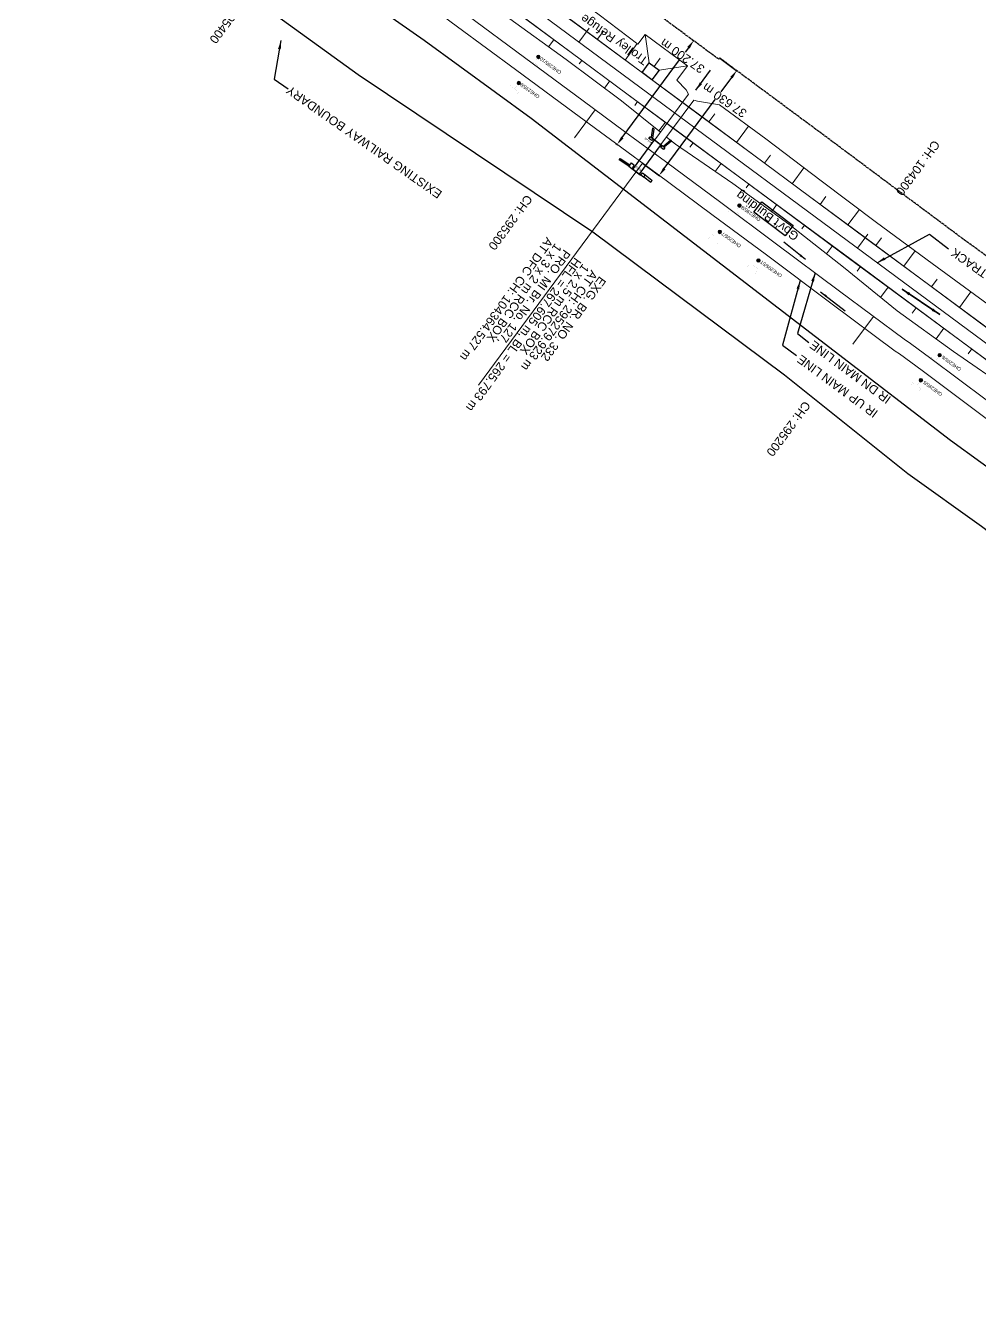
# Model space of a CAD drawing. Header units: metres. Extents: x 644418 to 1306172, y 3366650 to 6747308.
# Drawn here: x 648413.1 to 648688.4, y 3376660.2 to 3377028.2 of the extents above; entities that cross this region are included whole.
import ezdxf
from ezdxf.enums import TextEntityAlignment as Align

# ---------------------------------------------------------------- set-up
doc = ezdxf.new("R2010")
doc.units = ezdxf.units.M
doc.header["$MEASUREMENT"] = 0
doc.linetypes.add('CENTER', pattern=[2, 1.25, -0.25, 0.25, -0.25])
doc.layers.get('Defpoints').update_dxf_attribs({"lineweight": 0})
for name, color, linetype, lineweight in [('BRIDGE DETAILS PLAN', 7, 'Continuous', 0), ('CANAL BOTTOM', 5, 'Continuous', 0), ('Existing Chainage', 7, 'Continuous', 0), ('Existing IR Track', 143, 'Continuous', 0), ('Existing Railway Boundary', 7, 'CENTER', 0), ('flow direction', 7, 'Continuous', 0), ('OHE MAST', 8, 'Continuous', 0), ('OHE MAST TEXT', 8, 'Continuous', 0), ('Proposed Chainage', 10, 'Continuous', 0), ('PROPOSED DFC TRACK', 1, 'Continuous', 0), ('PROPOSED DFCC TOE LINE', 239, 'Continuous', 0), ('PROPOSED DFCC TOE SLOPES', 239, 'Continuous', 0), ('PROPOSED DFCC TRACK', 1, 'Continuous', 0)]:
    doc.layers.add(name, color=color, linetype=linetype, lineweight=lineweight)
for name, color, linetype in [('BRIDGE_PARAPET', 7, 'Continuous'), ('CULVERT_PARAPET', 7, 'Continuous'), ('DFCC Boundary', 6, 'CENTER'), ('GOVT_BUILDING', 251, 'Continuous'), ('PROPOSED DFCC FORMATION LINE', 187, 'Continuous'), ('RETAINING_WALL', 142, 'Continuous'), ('SFL_SOFFIT_LVL', 251, 'Continuous'), ('TOPO_TEXT', 251, 'Continuous'), ('Trolley Refuse', 10, 'Continuous'), ('WATER_LOGGED_AREA', 5, 'Continuous'), ('WING_WALL', 7, 'Continuous')]:
    doc.layers.add(name, color=color, linetype=linetype)
doc.styles.get("Standard").update_dxf_attribs({"font": 'arial.ttf'})
doc.styles.add('Style-Arial', font='arial.ttf')
doc.dimstyles.new('DIM', dxfattribs={"dimtxt": 2.5, "dimasz": 2.5, "dimexe": 0.18, "dimexo": 0.0625, "dimgap": 0.09, "dimtad": 0, "dimtih": 1, "dimtoh": 1, "dimdec": 3, "dimzin": 0, "dimdsep": 46, "dimtxsty": 'Standard', "dimcen": 0.09, "dimadec": 0, "dimazin": 0, "dimtfac": 1, "dimtdec": 3, "dimtofl": 0, "dimtmove": 0, "dimatfit": 3, "dimfxl": 1, "dimtolj": 1, "dimtzin": 0, "dimarcsym": 0})
doc.dimstyles.new('ISO-25', dxfattribs={"dimtxt": 2.5, "dimasz": 2.5, "dimexe": 1.25, "dimexo": 0.625, "dimtad": 1, "dimtxsty": 'Standard', "dimcen": 2.5, "dimadec": 0, "dimazin": 0, "dimtfac": 1, "dimtmove": 0, "dimatfit": 3, "dimfxl": 1, "dimarcsym": 0})

# ---------------------------------------------------------------- blocks, each defined once
blk = doc.blocks.new('OHE MAST')
h = blk.add_hatch(color=256)
edge = h.paths.add_edge_path()
edge.add_arc((0, 0), 0.514, 0, 360)
at = {"const_width": 0.01, "flags": 128}
for points in [[(1.5, 3.5), (1.5, 2), (-1.5, 2), (-1.5, 3.5)], [(0, 2), (0, 0)]]:
    blk.add_lwpolyline(points, dxfattribs=at)
blk.add_circle((0, 0), 0.514)
blk = doc.blocks.new('*D1909')
at = {"layer": 'Defpoints', "color": 0, "linetype": 'Continuous', "ltscale": 0.5, "transparency": 16777216}
for p in [(648613.39, 3377018.77), (648591.02, 3376988.51), (648595.91, 3376984.89)]:
    blk.add_point(p, dxfattribs=at)
at = {"layer": 'DFCC Boundary', "color": 0, "linetype": 'Continuous', "lineweight": -2, "ltscale": 0.5, "transparency": 16777216}
for p, q in [((648613.44, 3377018.73), (648618.43, 3377015.04)), ((648616.8, 3377013.14), (648613.74, 3377009.01)), ((648597.4, 3376986.9), (648612.12, 3377006.81)), ((648591.07, 3376988.48), (648596.06, 3376984.78))]:
    blk.add_line(p, q, dxfattribs=at)
at = {"layer": 'DFCC Boundary', "color": 0, "linetype": 'Continuous', "ltscale": 0.5, "transparency": 16777216}
for points in [[(648616.46, 3377013.39), (648617.13, 3377012.89), (648618.28, 3377015.15)], [(648597.07, 3376987.15), (648597.74, 3376986.65), (648595.91, 3376984.89)]]:
    blk.add_solid(points, dxfattribs=at)
at = {"layer": 'DFCC Boundary', "color": 0, "linetype": 'Continuous', "ltscale": 0.5, "transparency": 16777216, "insert": (648614.8, 3377006.59), "char_height": 2.5, "attachment_point": 5, "rotation": 145}
blk.add_mtext('\\A1;37.630 m', dxfattribs=at)
blk = doc.blocks.new('*D1915')
at = {"layer": 'Defpoints', "color": 0, "linetype": 'Continuous', "ltscale": 0.5, "transparency": 16777216}
for p in [(648605.39, 3377024.13), (648605.86, 3377023.78), (648583.32, 3376994.19)]:
    blk.add_point(p, dxfattribs=at)
at = {"layer": 'DFCC Boundary', "color": 0, "linetype": 'Continuous', "lineweight": -2, "ltscale": 0.5, "transparency": 16777216}
for p, q in [((648605.44, 3377024.09), (648606.01, 3377023.68)), ((648604.38, 3377021.77), (648603.44, 3377020.49)), ((648585.27, 3376995.85), (648601.82, 3377018.29)), ((648583.37, 3376994.15), (648583.94, 3376993.73))]:
    blk.add_line(p, q, dxfattribs=at)
at = {"layer": 'DFCC Boundary', "color": 0, "linetype": 'Continuous', "ltscale": 0.5, "transparency": 16777216}
for points in [[(648604.05, 3377022.02), (648604.72, 3377021.52), (648605.86, 3377023.78)], [(648584.94, 3376996.1), (648585.61, 3376995.6), (648583.79, 3376993.84)]]:
    blk.add_solid(points, dxfattribs=at)
at = {"layer": 'DFCC Boundary', "color": 0, "linetype": 'Continuous', "ltscale": 0.5, "transparency": 16777216, "insert": (648602.63, 3377019.39), "char_height": 2.5, "attachment_point": 5, "rotation": 145}
blk.add_mtext('\\A1;37.200 m', dxfattribs=at)

msp = doc.modelspace()

# ---------------------------------------------------------------- linework, layer by layer
at = {"layer": 'BRIDGE DETAILS PLAN', "color": 7, "linetype": 'Continuous', "lineweight": 0, "flags": 128}
msp.add_lwpolyline([(648591.0774, 3376988.468), (648543.8041, 3376924.3409)], dxfattribs=at)
at = {"layer": 'CULVERT_PARAPET', "linetype": 'Continuous'}
for points in [[(648596.661, 3376993.468, 268.688), (648594.263, 3376995.32, 268.721), (648594.318, 3376995.442, 268.722), (648596.7161, 3376993.5899, 268.722)], [(648588.07, 3376986.761, 268.757), (648588.163, 3376986.91, 268.765), (648590.527, 3376985.108, 268.761), (648590.4339, 3376984.9588, 268.761)]]:
    msp.add_polyline3d(points, close=True, dxfattribs=at)
at = {"layer": 'DFCC Boundary', "ltscale": 0.5, "flags": 128}
msp.add_lwpolyline([(655695.597, 3371812.1897), (655640.8822, 3371912.823), (655580.0449, 3371996.7158), (655509.7792, 3372062.0857), (655426.9534, 3372113.9756), (655342.6069, 3372167.9462), (655257.8854, 3372221.2222), (655173.2688, 3372275.363), (655087.3459, 3372327.2788), (655002.8598, 3372380.6107), (654914.5097, 3372429.9473), (654741.1355, 3372529.4419), (654650.033, 3372576.4159), (654568.6995, 3372626.155), (654571.9877, 3372630.6369), (654391.4686, 3372756.327), (654377.1337, 3372736.8494), (654004.4289, 3373016.6995), (654007.7887, 3373020.6424), (653690.5739, 3373253.6486), (653690.5425, 3373253.6059), (653433.8132, 3373453.1485), (653440.7668, 3373462.5592), (653208.8394, 3373636.5534), (653216.1698, 3373646.5105), (653142.1983, 3373700.8896), (653053.6963, 3373771.1122), (652994.4341, 3373810.5255), (652929.3691, 3373859.5713), (652860.9168, 3373902.1103), (652749.6028, 3373984.4705), (652631.2396, 3374070.7175), (652636.2281, 3374078.1704), (652537.912, 3374145.7283), (652392.904, 3374241.2711), (652388.7719, 3374235.6812), (652308.569, 3374304.8076), (652315.9256, 3374314.7669), (652103.9815, 3374448.7876), (652083.1937, 3374464.1943), (652072.7494, 3374471.9329), (652052.3219, 3374487.0684), (652038.1897, 3374497.5387), (652024.0173, 3374508.0388), (652009.8347, 3374518.5254), (651995.6683, 3374529), (651981.7515, 3374539.2836), (651967.8828, 3374549.5317), (651954.6903, 3374559.2866), (651941.4997, 3374569.04), (651923.9377, 3374582.0168), (651906.3215, 3374595.0337), (651892.0868, 3374605.5547), (651877.7985, 3374616.1153), (651861.6288, 3374628.0564), (651845.5071, 3374639.9619), (651829.5757, 3374651.7544), (651824.7911, 3374655.296), (651813.6747, 3374663.5244), (651797.4592, 3374675.4968), (651792.6217, 3374679.0685), (651809.3453, 3374701.6999), (651798.0335, 3374710.0518), (651782.3495, 3374721.6444), (651766.6655, 3374733.2369), (651750.5163, 3374745.1875), (651734.3118, 3374757.179), (651717.3274, 3374769.6994), (651700.4625, 3374782.1317), (651684.6001, 3374793.8578), (651668.5938, 3374805.6902), (651652.6806, 3374817.4203), (651636.8173, 3374829.1137), (651620.9269, 3374840.8662), (651604.9647, 3374852.6718), (651588.7459, 3374864.6312), (651572.5882, 3374876.5455), (651556.6943, 3374888.2868), (651540.8409, 3374899.9983), (651524.5553, 3374912.0488), (651508.2568, 3374924.109), (651492.7938, 3374935.5157), (651477.3997, 3374946.8715), (651461.3291, 3374958.7436), (651445.2311, 3374970.6359), (651429.3555, 3374982.3615), (651413.4375, 3374994.1184), (651396.6322, 3375006.522), (651379.7761, 3375018.963), (651363.6644, 3375030.8565), (651352.7728, 3375038.8965), (651331.6522, 3375054.4784), (651315.7738, 3375066.1947), (651299.7306, 3375078.0412), (651283.6239, 3375089.9346), (651273.9044, 3375097.1057), (651264.2377, 3375104.2378), (651243.4187, 3375119.6324), (651222.5077, 3375135.095), (651201.5462, 3375150.5784), (651180.4926, 3375166.1298), (651161.7365, 3375179.9701), (651143.0969, 3375193.7244), (651126.6442, 3375205.9373), (651110.0563, 3375218.2505), (651088.7204, 3375233.9244), (651067.5473, 3375249.4788), (651049.4448, 3375262.8672), (651031.0656, 3375276.4601), (651013.3004, 3375289.5618), (650995.6557, 3375302.5748), (650975.556, 3375317.4171), (650955.4878, 3375332.2363), (650948.8014, 3375337.1771), (650951.4372, 3375340.7501), (650937.0874, 3375351.3535), (650916.0918, 3375366.8677), (650897.9224, 3375380.2929), (650879.805, 3375393.6796), (650866.8386, 3375403.2309), (650853.9116, 3375412.7532), (650835.5886, 3375426.289), (650817.2946, 3375439.8035), (650797.968, 3375454.1206), (650778.7222, 3375468.3781), (650760.7655, 3375481.6337), (650742.8011, 3375494.8949), (650723.0807, 3375509.4255), (650703.3693, 3375523.9495), (650688.6613, 3375534.8372), (650673.8463, 3375545.804), (650653.7938, 3375560.6295), (650633.6894, 3375575.4932), (650612.6421, 3375591.0542), (650592.0153, 3375606.3042), (650570.0328, 3375622.5591), (650548.5001, 3375638.4814), (650530.5234, 3375651.793), (650512.3606, 3375665.2423), (650494.7465, 3375678.2665), (650476.9008, 3375691.462), (650459.2976, 3375704.4721), (650441.3132, 3375717.7633), (650427.1261, 3375728.1319), (650413.8099, 3375737.864), (650402.677, 3375746.2697), (650389.8486, 3375755.6668), (650377.7322, 3375764.5425), (650360.7275, 3375777.1141), (650343.7744, 3375789.6482), (650325.0342, 3375803.5254), (650306.3109, 3375817.39), (650287.6225, 3375831.2124), (650268.717, 3375845.1957), (650250.337, 3375858.8009), (650231.8256, 3375872.5033), (650215.4559, 3375884.6355), (650199.261, 3375896.6381), (650189.9351, 3375903.5429), (650184.6476, 3375907.4517), (650170.3331, 3375918.0338), (650153.2211, 3375930.7288), (650135.9365, 3375943.5518), (650119.2313, 3375955.9159), (650102.3769, 3375968.3905), (650085.2738, 3375981.0461), (650068.2078, 3375993.6742), (650052.7787, 3376005.1011), (650037.4384, 3376016.4621), (650022.1728, 3376027.766), (650006.9632, 3376039.0283), (649974.7512, 3376062.8762), (649961.4537, 3376072.7117), (649948.2091, 3376082.508), (649944.476, 3376085.2722), (649918.728, 3376050.5341), (649909.4316, 3376057.4177), (649896.4092, 3376067.0604), (649893.7832, 3376069.0128), (649891.1645, 3376070.9437), (649888.4639, 3376072.9569), (649875.744, 3376082.3694), (649867.5551, 3376088.4016), (649853.4118, 3376098.8745), (649839.2513, 3376109.3603), (649829.0749, 3376116.9005), (649827.2194, 3376118.2675), (649818.0867, 3376125.0366), (649808.8566, 3376131.8779), (649793.2502, 3376143.4201), (649777.6288, 3376154.9733), (649763.6321, 3376165.3144), (649749.5741, 3376175.7007), (649733.9228, 3376187.2754), (649718.3343, 3376198.8036), (649705.3241, 3376208.4391), (649692.3703, 3376218.0327), (649678.0208, 3376228.6769), (649663.5747, 3376239.3366), (649646.4625, 3376252.0623), (649634.6272, 3376260.744), (649624.9192, 3376267.9946), (649615.0208, 3376275.3876), (649599.9831, 3376286.4834), (649588.9857, 3376294.598), (649590.032, 3376296.0132), (649586.1685, 3376298.8639), (649569.3593, 3376311.3207), (649552.641, 3376323.7102), (649537.2353, 3376335.0739), (649521.9792, 3376346.327), (649506.2408, 3376358.0035), (649490.3575, 3376369.7875), (649475.7578, 3376380.5673), (649461.1933, 3376391.3211), (649445.4753, 3376402.9572), (649429.8494, 3376414.5253), (649414.4906, 3376425.9209), (649378.3483, 3376452.6365), (649368.4603, 3376459.9984), (649352.6509, 3376471.6682), (649336.6992, 3376483.4434), (649322.3941, 3376494.1037), (649307.6557, 3376505.0862), (649290.8736, 3376517.4208), (649273.972, 3376529.8435), (649258.1992, 3376541.4854), (649242.2966, 3376553.2232), (649226.5432, 3376564.8634), (649210.8826, 3376576.435), (649195.2207, 3376588.0769), (649179.5326, 3376599.7383), (649164.9134, 3376610.5118), (649150.5177, 3376621.1205), (649135.415, 3376632.3287), (649120.2337, 3376643.5954), (649107.8929, 3376652.6743), (649095.5927, 3376661.7234), (649079.5687, 3376673.5769), (649063.4846, 3376685.4748), (649046.5651, 3376697.9756), (649029.6506, 3376710.4727), (649013.3465, 3376722.5351), (648996.9805, 3376734.6431), (648980.3936, 3376746.8979), (648963.6626, 3376759.259), (648946.7453, 3376771.7643), (648929.6945, 3376784.3682), (648913.5118, 3376796.3614), (648897.2206, 3376808.435), (648876.2496, 3376823.9678), (648855.1325, 3376839.6089), (648839.3985, 3376851.2044), (648823.6596, 3376862.8037), (648806.187, 3376875.7235), (648788.7814, 3376888.5937), (648772.4766, 3376900.6763), (648756.1277, 3376912.7915), (648748.6058, 3376918.3049), (648733.321, 3376929.6306), (648718.1841, 3376940.8501), (648694.1574, 3376958.9078), (648686.9154, 3376964.1595), (648685.9321, 3376964.8321), (648667.95, 3376978.2197), (648649.3198, 3376992.1471), (648633.5557, 3377003.8368), (648617.684, 3377015.6038), (648613.3865, 3377018.7718), (648613.1308, 3377018.4261), (648605.39, 3377024.1325), (648593.439, 3377032.9404), (648576.5994, 3377045.3816), (648559.8787, 3377057.7351), (648542.9247, 3377070.3132), (648525.9483, 3377082.908), (648511.3109, 3377093.7409), (648496.5572, 3377104.6599), (648477.562, 3377118.7172), (648458.5464, 3377132.7896), (648451.3349, 3377138.2101), (648435.5918, 3377149.862), (648422.1096, 3377159.9046), (648408.3664, 3377170.0637), (648394.6863, 3377180.1761), (648381.6588, 3377189.818), (648368.6059, 3377199.4787), (648354.1188, 3377210.196), (648339.6473, 3377220.9017), (648325.8166, 3377231.1386), (648311.9735, 3377241.3853), (648297.2469, 3377252.2824), (648283.6168, 3377262.3688), (648282.6002, 3377260.9951), (648281.5015, 3377261.8082), (648268.446, 3377271.4578), (648255.3849, 3377281.1115), (648243.3023, 3377290.0413), (648231.5826, 3377298.7116), (648230.1246, 3377299.843), (648216.137, 3377310.1827), (648202.3989, 3377320.3379), (648187.9045, 3377331.0225), (648173.4524, 3377341.7035), (648159.964, 3377351.7009), (648146.3755, 3377361.7726), (648132.3698, 3377372.1252), (648118.3132, 3377382.5155), (648104.5683, 3377392.6752), (648090.8453, 3377402.8186), (648079.0331, 3377411.5788), (648067.1746, 3377420.3734), (648052.1864, 3377431.461), (648037.1291, 3377442.5999), (648023.4384, 3377452.7367), (648009.6421, 3377462.9518), (647998.5681, 3377471.1475), (647977.6651, 3377486.6371), (647970.8013, 3377491.7424), (647954.3046, 3377504.0127), (647940.5645, 3377514.1537), (647927.1436, 3377524.0583), (647912.5029, 3377534.9198), (647897.7662, 3377545.8524), (647883.3488, 3377556.5286), (647868.9785, 3377567.1699), (647855.3948, 3377577.2425), (647841.7032, 3377587.3948), (647828.8284, 3377596.8277), (647815.9828, 3377606.2395), (647798.869, 3377618.9232), (647787.996, 3377626.9816), (647769.1212, 3377640.9619), (647756.6675, 3377650.183), (647742.624, 3377660.5991), (647728.5049, 3377671.0713), (647713.635, 3377682.0926), (647698.699, 3377693.1628), (647681.9918, 3377705.517), (647665.4025, 3377717.7839), (647652.0515, 3377727.6811), (647638.8028, 3377737.5025), (647625.2604, 3377747.546), (647611.724, 3377757.585), (647601.846, 3377764.9047), (647586.5632, 3377776.2354), (647574.9107, 3377784.8659), (647552.1318, 3377801.7377), (647544.5766, 3377807.3492), (647531.2096, 3377817.2774), (647518.7824, 3377826.4783), (647506.3678, 3377835.6698), (647493.0662, 3377845.5438), (647479.7149, 3377855.4547), (647466.3541, 3377865.3556), (647452.9886, 3377875.26), (647440.1702, 3377884.755), (647427.3392, 3377894.2595), (647421.9004, 3377898.2902), (647422.4016, 3377898.9655), (647413.1507, 3377905.8213), (647398.5546, 3377916.6386), (647385.2867, 3377926.4568), (647372.1159, 3377936.2032), (647357.4127, 3377947.1112), (647351.2811, 3377951.6601), (647330.0092, 3377967.4105), (647317.4471, 3377976.6964), (647304.414, 3377986.3606), (647291.335, 3377996.0589), (647278.7541, 3378005.3917), (647266.0777, 3378014.7954), (647252.9457, 3378024.4462), (647239.9839, 3378033.9719), (647225.7512, 3378044.5255), (647211.5179, 3378055.0796), (647196.511, 3378066.208), (647181.4966, 3378077.3419), (647167.7872, 3378087.5064), (647154.0498, 3378097.6917), (647140.7668, 3378107.5414), (647127.4862, 3378117.3893), (647113.2521, 3378127.9375), (647099.0375, 3378138.4713), (647085.0268, 3378148.8592), (647070.9977, 3378159.2608), (647056.5444, 3378169.9697), (647042.0873, 3378180.6814), (647027.5624, 3378191.4464), (647013.0728, 3378202.1851), (646999.864, 3378211.9684), (646986.6741, 3378221.7376), (646973.6148, 3378231.4185), (646960.4875, 3378241.1499), (646945.7953, 3378252.0414), (646931.0256, 3378262.9902), (646930.6274, 3378263.2852), (646951.9475, 3378292.0562)], dxfattribs=at)
at = {"layer": 'Existing Chainage', "color": 0, "linetype": 'Continuous', "lineweight": 13, "flags": 128}
for points in [[(648571.5316, 3376995.7728), (648577.4623, 3377003.8243)], [(648651.816, 3376936.185), (648657.7612, 3376944.2258)]]:
    msp.add_lwpolyline(points, dxfattribs=at)
at = {"layer": 'Existing IR Track', "flags": 128}
for points in [[(648520.76, 3377040.4374), (648537.7437, 3377027.8372), (648554.4942, 3377015.4618), (648571.3513, 3377003.0076), (648583.3198, 3376994.1868), (648595.3142, 3376985.3447), (648611.1448, 3376973.6082), (648626.8472, 3376961.9643), (648645.4487, 3376948.0583), (648664.0645, 3376934.1989), (648665.2428, 3376933.3929), (648671.8062, 3376928.6333), (648695.6761, 3376910.6935)], [(648540.4613, 3377031.247), (648557.0705, 3377018.93), (648573.9777, 3377006.3918), (648585.879, 3376997.6247), (648597.7564, 3376988.8759), (648613.7008, 3376977.0486), (648629.4094, 3376965.3963), (648647.961, 3376951.4719), (648666.6456, 3376937.6592), (648668.4683, 3376936.3914), (648674.3563, 3376932.0623), (648698.2841, 3376914.1313)]]:
    msp.add_lwpolyline(points, dxfattribs=at)
at = {"layer": 'GOVT_BUILDING', "linetype": 'Continuous'}
msp.add_polyline3d([(648634.605, 3376970.461, 267.975), (648632.282, 3376967.459, 268.441), (648623.209, 3376974.27, 268.595), (648625.5494, 3376977.2945, 268.595)], close=True, dxfattribs=at)
at = {"layer": 'Proposed Chainage', "lineweight": 0, "flags": 128}
for points in [[(648575.735, 3377027.4199), (648572.7605, 3377023.401)], [(648656.114, 3376967.9286), (648653.1395, 3376963.9097)]]:
    msp.add_lwpolyline(points, dxfattribs=at)
at = {"layer": 'PROPOSED DFCC FORMATION LINE', "lineweight": 0, "flags": 128}
for points in [[(648703.5978, 3376931.2291), (648687.522, 3376943.1274), (648671.4462, 3376955.0256), (648655.3704, 3376966.9239), (648639.2946, 3376978.8221), (648623.2188, 3376990.7204), (648607.143, 3377002.6187), (648591.0672, 3377014.5169), (648574.9914, 3377026.4152), (648558.9156, 3377038.3134)], [(648558.9453, 3377038.3536), (648575.0211, 3377026.4554), (648591.0969, 3377014.5571), (648607.1727, 3377002.6588), (648623.2485, 3376990.7606), (648639.3243, 3376978.8623), (648655.4001, 3376966.9641), (648671.4759, 3376955.0658), (648687.5517, 3376943.1675), (648703.6275, 3376931.2693)], [(648699.1062, 3376925.1605), (648683.0304, 3376937.0587), (648666.9546, 3376948.957), (648650.8788, 3376960.8553), (648634.803, 3376972.7535), (648618.7272, 3376984.6518), (648602.6514, 3376996.55), (648586.5756, 3377008.4483), (648570.4998, 3377020.3466), (648554.424, 3377032.2448)], [(648699.1359, 3376925.2007), (648683.0601, 3376937.0989), (648666.9843, 3376948.9972), (648650.9085, 3376960.8954), (648634.8327, 3376972.7937), (648618.7569, 3376984.692), (648602.6811, 3376996.5902), (648586.6053, 3377008.4885), (648570.5295, 3377020.3868), (648554.4537, 3377032.285)]]:
    msp.add_lwpolyline(points, dxfattribs=at)
at = {"layer": 'PROPOSED DFCC TOE LINE', "lineweight": 0, "flags": 128}
for points in [[(648447.1048, 3377124.523), (648452.1927, 3377123.7953), (648465.6733, 3377114.0435), (648482.0783, 3377102.59), (648497.998, 3377090.4808), (648514.0866, 3377078.5998), (648530.0851, 3377066.5971), (648546.2592, 3377054.8317), (648562.5527, 3377043.2275), (648578.5816, 3377031.266), (648589.7874, 3377022.8065)], [(648596.2779, 3376997.4114), (648585.0671, 3377006.4102), (648569.033, 3377018.3648), (648552.8398, 3377030.1045), (648536.628, 3377041.8189), (648520.8856, 3377054.1677), (648504.7555, 3377065.9925), (648488.6704, 3377077.8782), (648472.5469, 3377089.7121), (648456.4271, 3377101.5508), (648440.1359, 3377113.1582), (648438.3866, 3377114.4741)], [(648589.7874, 3377022.8065), (648591.8365, 3377025.575), (648604.0477, 3377016.537), (648601.001, 3377012.4207)], [(648593.0576, 3377017.3981), (648591.8365, 3377025.575)], [(648595.8708, 3377015.316), (648604.0477, 3377016.537)], [(648601.001, 3377012.4207), (648603.6867, 3377009.5944)], [(648607.0122, 3377006.3635), (648613.3152, 3377005.2624), (648626.6994, 3376995.4231), (648642.6398, 3376983.3419), (648658.6497, 3376971.3545), (648674.726, 3376959.457), (648690.8391, 3376947.6091), (648707.0472, 3376935.8897), (648723.2216, 3376924.1246), (648739.229, 3376912.1339), (648750.503, 3376903.8097)], [(648697.3142, 3376922.7392), (648680.8136, 3376934.0636), (648664.6288, 3376945.8146), (648649.0716, 3376958.4135), (648633.3606, 3376970.8047), (648617.1585, 3376982.5323), (648600.676, 3376993.8811), (648598.0521, 3376995.9873)]]:
    msp.add_lwpolyline(points, dxfattribs=at)
at = {"layer": 'PROPOSED DFCC TOE SLOPES', "linetype": 'Continuous', "lineweight": 0, "flags": 128}
for points in [[(648578.0619, 3377024.1426), (648579.8462, 3377026.5534)], [(648565.5621, 3377024.0633), (648564.0293, 3377021.9923)], [(648586.0998, 3377018.1935), (648589.612, 3377022.9389)], [(648594.4642, 3377016.3571), (648596.1995, 3377018.7017)], [(648573.6, 3377018.1142), (648572.8478, 3377017.0978)], [(648581.6379, 3377012.165), (648580.1126, 3377010.1041)], [(648589.6758, 3377006.2159), (648588.8621, 3377005.1165)], [(648597.7137, 3377000.2668), (648595.8529, 3376997.7526)], [(648610.2135, 3377000.3461), (648611.9382, 3377002.6764)], [(648618.2514, 3376994.3969), (648621.7201, 3376999.0836)], [(648605.7516, 3376994.3176), (648604.7879, 3376993.0155)], [(648626.2893, 3376988.4478), (648628.0167, 3376990.7817)], [(648613.7895, 3376988.3685), (648612.0654, 3376986.039)], [(648634.3272, 3376982.4987), (648637.7142, 3376987.0749)], [(648621.8274, 3376982.4194), (648621.0403, 3376981.3558)], [(648642.3651, 3376976.5496), (648644.0314, 3376978.8009)], [(648629.8653, 3376976.4703), (648628.3542, 3376974.4285)], [(648650.403, 3376970.6004), (648653.7027, 3376975.0586)], [(648637.9032, 3376970.5211), (648637.1324, 3376969.4796)], [(648658.4409, 3376964.6513), (648660.0806, 3376966.8667)], [(648645.9411, 3376964.572), (648644.2169, 3376962.2424)], [(648666.4788, 3376958.7022), (648669.7584, 3376963.1333)], [(648653.979, 3376958.6229), (648653.011, 3376957.315)], [(648662.0169, 3376952.6737), (648659.8217, 3376949.7077)], [(648674.5167, 3376952.753), (648676.1602, 3376954.9735)], [(648682.5546, 3376946.8039), (648685.8602, 3376951.2701)], [(648670.0548, 3376946.7246), (648668.8875, 3376945.1474)], [(648678.0927, 3376940.7755), (648675.8125, 3376937.6946)], [(648686.1306, 3376934.8263), (648685.0479, 3376933.3635)]]:
    msp.add_lwpolyline(points, dxfattribs=at)
at = {"layer": 'PROPOSED DFCC TRACK', "color": 12, "flags": 128}
msp.add_lwpolyline([(652051.8841, 3374457.8117), (651483.1316, 3374869.9633), (651480.0951, 3374872.1638), (651477.0587, 3374874.3645), (651474.0227, 3374876.5656), (651470.9871, 3374878.7673), (651467.952, 3374880.9698), (651464.9177, 3374883.1733), (651461.8843, 3374885.3781), (651458.8519, 3374887.5843, -0.00144677), (651426.1699, 3374911.5196), (651423.1515, 3374913.7448), (651420.1341, 3374915.9715), (651417.1177, 3374918.1993), (651414.1019, 3374920.4282), (651411.0868, 3374922.6578), (651408.0721, 3374924.8881), (651405.0578, 3374927.1188), (651402.0435, 3374929.3497), (646816.8315, 3378323.0253)], format="xyb", dxfattribs=at)
at = {"layer": 'PROPOSED DFCC TRACK', "linetype": 'Continuous', "elevation": 268.722, "flags": 128}
for points in [[(648594.637, 3376995.1957), (648604.3698, 3377008.3384), (648603.6867, 3377009.5944)], [(648596.4366, 3376993.8058), (648605.9046, 3377006.5907), (648607.0122, 3377006.3635)]]:
    msp.add_lwpolyline(points, dxfattribs=at)
at = {"layer": 'RETAINING_WALL', "linetype": 'Continuous'}
for points in [[(648594.043, 3376998.524, 267.623), (648593.648, 3376995.984, 268.012), (648594.077, 3376995.693, 268.049), (648594.4765, 3376998.2619, 268.049)], [(648599.484, 3376994.808, 267.209), (648597.487, 3376993.153, 268.057), (648597.18, 3376993.394, 268.101), (648599.281, 3376995.1352, 268.101)], [(648584.687, 3376989.83, 268.44), (648587.449, 3376987.92, 268.44), (648587.17, 3376987.538, 268.441), (648584.408, 3376989.448, 268.441)], [(648593.466, 3376982.867, 268.426), (648591.531, 3376984.402, 268.439), (648591.891, 3376985.08, 268.756), (648593.826, 3376983.545, 268.756)]]:
    msp.add_polyline3d(points, close=True, dxfattribs=at)
at = {"layer": 'SFL_SOFFIT_LVL', "linetype": 'Continuous'}
for points in [[(648588.246, 3376986.495, 267.316), (648594.671, 3376995.242, 267.22)], [(648596.497, 3376993.887, 267.243), (648590.028, 3376985.191, 267.329)]]:
    msp.add_polyline3d(points, dxfattribs=at)
at = {"layer": 'Trolley Refuse'}
msp.add_lwpolyline([(648593.7886, 3377012.5027), (648590.9754, 3377014.5849), (648593.0576, 3377017.3981), (648595.8708, 3377015.316)], close=True, dxfattribs=at)
at = {"layer": 'WATER_LOGGED_AREA', "linetype": 'Continuous'}
for points in [[(648422.353, 3377076.803, 265.647), (648421.975, 3377103.018, 265.682), (648428.149, 3377094.184, 265.679), (648440.654, 3377088.383, 265.111), (648490.593, 3377050.167, 265.821), (648528.134, 3377023.961, 266.003), (648558.961, 3377001.427, 264.875), (648679.962, 3376908.452, 265.584), (648714.98, 3376883.058, 265.339), (648741.59, 3376862.043, 265.4), (648806.463, 3376815.648, 265.155), (648893.737, 3376754.186, 266.444), (648980.103, 3376690.883, 264.186), (649033.514, 3376650.518, 263.756), (649093.987, 3376606.366, 263.613), (649121.13, 3376586.323, 264.035), (649151.646, 3376536.12, 265.076), (649142.998, 3376530.691, 265.098), (649135.039, 3376511.32, 265.148)], [(648422.353, 3377076.803, 265.647), (648509.019, 3377014.068, 265.82), (648576.743, 3376968.639, 265.527), (648632.096, 3376927.372, 265.465), (648667.657, 3376898.848, 265.496), (648688.932, 3376883.675, 265.463), (648743.076, 3376842.499, 265.45), (648783.895, 3376814.779, 265.28), (649014.686, 3376642.074, 265.274), (649122.708, 3376551.449, 265.283)]]:
    msp.add_polyline3d(points, dxfattribs=at)
at = {"layer": 'WING_WALL', "linetype": 'Continuous'}
for points in [[(648592.97, 3376995.536, 268.667), (648593.368, 3376996.004, 268.658), (648594.245, 3376995.458, 268.669), (648593.847, 3376994.9899, 268.669)], [(648596.802, 3376993.571, 268.684), (648597.579, 3376992.949, 268.682), (648597.193, 3376992.348, 268.682), (648596.416, 3376992.97, 268.682)], [(648587.213, 3376987.441, 268.751), (648587.929, 3376988.519, 268.738), (648588.735, 3376987.901, 268.74), (648588.019, 3376986.8229, 268.74)], [(648591.891, 3376985.08, 268.756), (648591.42, 3376984.364, 268.76), (648590.597, 3376984.956, 268.772), (648591.068, 3376985.672, 268.772)]]:
    msp.add_polyline3d(points, close=True, dxfattribs=at)

# ---------------------------------------------------------------- block references
at = {"layer": 'OHE MAST', "color": 2, "rotation": 143.3908318566117}
for p in [(648561.054, 3377019.113), (648555.422, 3377011.579), (648619.086, 3376976.203), (648613.435, 3376968.6), (648624.5586, 3376960.3405), (648676.851, 3376933.012), (648671.451, 3376925.782)]:
    msp.add_blockref('OHE MAST', p, dxfattribs=at)

# ---------------------------------------------------------------- texts
at = {"layer": 'BRIDGE DETAILS PLAN', "color": 10}
for s, p in [('AT DFC CH: 104364.527 m', (648563.4807, 3376967.2448)), ('1 x 3 x 2 m RCC BOX', (648565.9607, 3376965.4931)), ('PRO. MI Br. No. 127,', (648568.5011, 3376963.7414))]:
    msp.add_text(s, height=2.5, rotation=234, dxfattribs=at).set_placement(p)
at = {"layer": 'BRIDGE DETAILS PLAN'}
for s, p in [('HFL = 267.605 m, BL = 265.793 m', (648571.6129, 3376961.4198)), ('1 x 2.5 m RCC BOX', (648573.9114, 3376959.6077)), ('AT CH: 295279.923 m', (648576.3309, 3376957.7956)), ('EXG. BR. NO. 332', (648578.7504, 3376955.9835))]:
    msp.add_text(s, height=2.5, rotation=234, dxfattribs=at).set_placement(p)
at = {"layer": 'BRIDGE_PARAPET'}
for rotation, p in [(145.366548, (648594.0287, 3376994.3676, 267.2296)), (140.687111, (648591.1494, 3376986.2244, 269.028))]:
    msp.add_text('BRG332', height=0.5, rotation=rotation, dxfattribs=at).set_placement(p)
at = {"layer": 'Existing Chainage', "color": 0, "linetype": 'Continuous', "lineweight": 0, "char_height": 2.5, "attachment_point": 6, "line_spacing_factor": 0.6, "style": 'Style-Arial'}
for s, insert, rotation in [('CH: 295400', (648466.9957, 3377023.4262), 233.451027), ('CH: 295300', (648547.4734, 3376963.8138), 233.624999), ('CH: 295200', (648627.7001, 3376904.2695), 233.521497)]:
    msp.add_mtext(s, dxfattribs=dict(at, insert=insert, rotation=rotation))
at = {"layer": 'Existing IR Track', "color": 7, "lineweight": 0}
for s, rotation, p in [('IR DN MAIN LINE', 143.586435, (648639.8256, 3376936.3932)), ('IR UP MAIN LINE', 143.589871, (648636.2206, 3376932.2432))]:
    msp.add_text(s, height=2.5, rotation=rotation, dxfattribs=at).set_placement(p, align=Align.MIDDLE_RIGHT)
at = {"layer": 'Existing Railway Boundary', "linetype": 'Continuous', "ltscale": 5}
msp.add_text('EXISTING RAILWAY BOUNDARY', height=2.5, rotation=145, dxfattribs=at).set_placement((648533.4997, 3376980.0978))
at = {"layer": 'OHE MAST TEXT'}
for s, p in [('OHE295/10', (648564.5678, 3377016.5898)), ('OHE295/9', (648558.5904, 3377009.3745)), ('OHE295/8', (648622.375, 3376973.8989)), ('OHE295/7', (648616.724, 3376966.2959)), ('OHE295/5T', (648628.2289, 3376957.9094)), ('OHE295/6', (648680.2655, 3376930.6668)), ('OHE295/5', (648674.8655, 3376923.4368))]:
    msp.add_text(s, height=1, rotation=144, dxfattribs=at).set_placement(p, align=Align.MIDDLE_CENTER)
at = {"layer": 'Proposed Chainage', "lineweight": 0, "insert": (648665.0377, 3376979.5688), "char_height": 2.5, "attachment_point": 6, "rotation": 233.493563, "line_spacing_factor": 0.6, "style": 'Style-Arial'}
msp.add_mtext('CH: 104300', dxfattribs=at)
at = {"layer": 'PROPOSED DFC TRACK', "color": 10, "linetype": 'Continuous', "lineweight": -3, "ltscale": 5, "style": 'Style-Arial'}
msp.add_text('DFC TRACK', height=2.5, rotation=144.727092, dxfattribs=at).set_placement((648681.2866, 3376964.0285), align=Align.RIGHT)
at = {"layer": 'TOPO_TEXT'}
msp.add_text("Gov't Building", height=2.5, rotation=143.514591, dxfattribs=at).set_placement((648636.4754, 3376967.847))
at = {"layer": 'Trolley Refuse', "style": 'Style-Arial'}
msp.add_text('Trolley Refuge', height=2.5, rotation=145, dxfattribs=at).set_placement((648592.9383, 3377018.5877))

# ---------------------------------------------------------------- dimensions: what is measured, and where the dimension line sits
at = {"layer": 'DFCC Boundary', "linetype": 'Continuous', "ltscale": 0.5}
for base, p1, p2, angle, picture, middle in [((648605.864, 3377023.783), (648583.3198, 3376994.1868), (648605.3933, 3377024.13), 53.603184, '*D1915', (648602.6278, 3377019.393)), ((648595.9149, 3376984.8917), (648613.3865, 3377018.7718), (648591.0169, 3376988.5126), 233.525839, '*D1909', (648614.805, 3377006.5925))]:
    dim = msp.add_linear_dim(base=base, p1=p1, p2=p2, angle=angle, dimstyle='DIM', override={"dimpost": ' m', "dimtmove": 2}, dxfattribs=at)
    dim.commit()
    dim.dimension.update_dxf_attribs({"geometry": picture, "text_midpoint": middle, "dimtype": 129, "text_rotation": 145})

# ---------------------------------------------------------------- leaders
at = {"layer": 'CANAL BOTTOM'}
msp.add_leader([(648606.5035, 3377009.5027, 0.0288), (648610.7453, 3377015.2567, 0.0288)], dimstyle='ISO-25', override={"dimtxt": 3, "dimasz": 2.5, "dimgap": 0.625, "dimtad": 0, "dimdec": 3, "dimzin": 2, "dimtdec": 3}, dxfattribs=at)
at = {"layer": 'Existing IR Track', "color": 7, "lineweight": 0}
for points in [[(648640.9164, 3376956.752), (648635.8388, 3376939.264), (648639.0647, 3376936.71)], [(648636.6071, 3376954.5496), (648631.5431, 3376935.9362), (648635.5623, 3376932.8967)]]:
    msp.add_leader(points, dimstyle='ISO-25', override={"dimtxt": 0.5, "dimtad": 0}, dxfattribs=at)
at = {"layer": 'Existing Railway Boundary', "linetype": 'Continuous', "ltscale": 5}
msp.add_leader([(648486.7633, 3377023.8159), (648484.8024, 3377012.7278), (648488.8229, 3377009.9)], dimstyle='ISO-25', override={"dimtxt": 0.5, "dimtad": 0}, dxfattribs=at)
at = {"layer": 'flow direction', "lineweight": 0}
for points in [[(648638.1862, 3376960.6154), (648631.8788, 3376965.6756)], [(648642.5148, 3376951.2682), (648649.575, 3376945.8307)]]:
    msp.add_leader(points, dimstyle='ISO-25', override={"dimtxt": 0.5, "dimasz": 2, "dimtad": 0}, dxfattribs=at)
at = {"layer": 'PROPOSED DFC TRACK', "color": 10, "linetype": 'Continuous', "lineweight": -3, "ltscale": 5}
msp.add_leader([(648658.8064, 3376959.7153), (648673.9792, 3376967.9126), (648679.4597, 3376963.7404)], dimstyle='ISO-25', override={"dimtxt": 3, "dimasz": 2.5, "dimgap": 0.625, "dimtad": 0, "dimdec": 3, "dimzin": 2, "dimtdec": 3}, dxfattribs=at)
at = {"layer": 'PROPOSED DFC TRACK', "linetype": 'Continuous', "lineweight": 0}
for points in [[(648666.0474, 3376952.0488), (648676.8792, 3376944.7667)], [(648676.8792, 3376944.7667), (648666.0474, 3376952.0488)]]:
    msp.add_leader(points, dimstyle='ISO-25', override={"dimtxt": 3, "dimasz": 2.5, "dimtad": 0, "dimdec": 3, "dimzin": 2, "dimtdec": 3}, dxfattribs=at)

doc.saveas('drawing.dxf')
